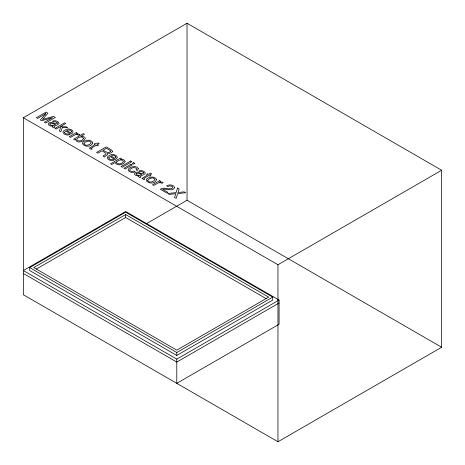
<?xml version="1.0" encoding="UTF-8"?>
<svg xmlns="http://www.w3.org/2000/svg" width="465" height="465" viewBox="0 0 465 465"><rect width="100%" height="100%" fill="white"/><g stroke="black" fill="none" stroke-linecap="round" stroke-linejoin="round"><path stroke-width="0.7" d="M23.355 117.75L187.035 23.25L441.645 170.248L441.645 347.25L277.965 441.75L23.355 294.752L23.355 117.75L277.965 264.748L441.645 170.248M29.696 267.584L125.643 212.191L272.728 297.112L272.728 300.065L176.787 355.458L29.696 270.537L29.696 267.584L176.787 352.505L272.728 297.112M125.643 214.557L33.788 267.584L176.787 350.145L268.636 297.112L125.643 214.557L125.643 217.51L266.131 298.617M36.305 269.084L125.643 217.51M146.272 223.787L187.035 200.252L441.645 347.25M176.787 359.12L279.07 300.065L279.07 324.279L176.787 383.334L176.787 359.12L23.355 270.537L125.643 211.482L279.07 300.065M279.07 303.017L176.787 362.072L23.355 273.49M277.965 264.748L277.965 441.75M187.035 23.25L187.035 200.252M176.787 352.505L176.787 355.458M138.326 168.853L137.227 170.527L136.076 169.859L136.681 168.958L136.512 168.487C134.53 166.679 131.153 167.888 129.752 169.841A2.058 1.186 0 0 0 130.031 170.789L132.054 171.492L133.891 171.12L135.042 171.788L133.478 172.288A3.424 1.976 0 0 1 131.293 172.323C122.103 169.661 136.204 163.25 138.326 168.853M89.576 148.062L91.291 149.41L92.227 148.87L91.402 148.335L91.646 147.905L96.255 145.249L97.383 145.9L98.347 145.336L97.22 144.685L99.19 143.551L97.993 142.86L96.022 143.993L95.069 143.441L94.099 144.005L95.052 144.557L89.576 148.062M142.081 178.374L143.801 179.728L144.737 179.188L143.912 178.653L144.156 178.223L148.765 175.561L149.887 176.212L150.858 175.654L149.73 175.003L151.7 173.864L150.503 173.172L148.533 174.311L147.574 173.759L146.609 174.317L147.562 174.869L142.081 178.374M64.525 132.31C64.74 134.083 67.332 134.275 68.715 133.821L69.878 134.495C66.286 136.565 59.2 132.153 65.582 129.718C68.651 127.195 76.841 131.287 70.913 134.013L65.745 131.025L64.525 132.31M108.787 157.868C108.996 159.635 111.588 159.826 112.972 159.373L114.14 160.047C110.542 162.116 103.457 157.705 109.839 155.269C112.908 152.747 121.098 156.839 115.175 159.565L110.002 156.577L108.787 157.868M57.393 122.969L57.358 123.359C54.754 125.248 51.371 120.435 48.593 123.12C46.913 125.341 51.243 126.375 52.83 126.125L52.382 126.625L52.841 127.387L53.777 127.794L54.649 127.282C52.097 126.091 58.904 125.172 59.072 123.324L59.009 122.975C57.619 120.981 54.579 120.034 52.4 121.295L53.504 121.935L55.509 121.708L57.393 122.969M143.662 172.771L143.627 173.166C141.023 175.055 137.64 170.237 134.862 172.928C133.176 175.148 137.512 176.183 139.099 175.933L138.651 176.427L139.111 177.194L140.046 177.595L140.918 177.089C138.367 175.898 145.173 174.98 145.342 173.131L145.278 172.782C143.888 170.789 140.849 169.841 138.669 171.103L139.773 171.742L141.779 171.515L143.662 172.771M83.967 143.435L83.927 143.79C85.421 146.452 90.012 145.115 91.146 142.772L90.768 141.994L89.704 141.366A2.284 1.319 0 0 0 87.85 141.197L85.357 142.063L83.967 143.435M147.736 180.251L147.69 180.6C149.184 183.268 153.776 181.931 154.909 179.583L154.537 178.804L153.467 178.182A2.284 1.319 0 0 0 151.613 178.008L149.12 178.88L147.736 180.251M112.431 151.247L111.966 152.299L110.403 153.194L107.607 153.34L107.584 154.595L104.974 156.374L104.584 157.089L102.974 156.159L105.799 154.165L105.991 153.311L102.009 150.805L97.853 153.2L96.546 152.444L106.223 146.859L111.635 150.073L112.431 151.247M83.653 138.338C82.741 140.697 78.44 142.075 76.748 139.727L76.725 139.297C77.905 137.094 82.229 135.827 83.653 138.338M75.621 139.326C76.917 146.487 92.634 137.024 80.98 136.297L84.491 134.269L83.34 133.606L73.621 139.215L74.72 139.843L75.621 139.326M92.727 142.906C89.466 150.817 74.749 142.273 87.85 140.261A4.121 2.377 0 0 1 90.541 140.674L91.931 141.459L92.727 142.906M156.49 179.722C153.235 187.633 138.512 179.083 151.613 177.072A4.121 2.377 0 0 1 154.304 177.485L155.694 178.275L156.49 179.722M49.883 123.87L49.813 124.231C51.022 125.974 53.876 125.841 55.428 124.562L51.784 123.295L49.883 123.87M136.152 173.678L136.082 174.038C137.291 175.782 140.145 175.648 141.697 174.369L138.053 173.102L136.152 173.678M71.627 131.479L70.639 132.763L66.716 130.502C68.204 129.735 70.924 129.613 71.627 131.479M115.884 157.031L114.896 158.315L110.978 156.054C112.46 155.287 115.181 155.165 115.884 157.031M110.589 151.172C108.99 154.159 104.91 151.451 103.102 150.172L106.409 148.265L110.164 150.491L110.589 151.172M174.66 187.622C172.416 192.126 166.424 188.145 162.733 189.365L167.888 192.341L166.766 192.987L160.286 189.249C164.122 186.43 169.016 190.458 172.707 187.953L172.689 186.872L171.451 186.081L169.463 185.93L167.813 186.564L166.609 185.866C169.022 184.291 173.701 184.535 174.66 187.622M125.073 161.634C123.556 164.872 117.79 166.179 115.39 163.198L115.367 162.395L111.763 164.482L110.571 163.796L120.412 158.112L121.568 158.78L120.633 159.321C122.278 159.169 124.934 159.594 125.073 161.634M177.549 188.034L176.078 192.632L167.65 193.498L169.231 194.411L175.892 193.661L174.52 197.468L176.148 198.404L177.706 193.574L185.675 192.725L184.111 191.824L177.956 192.545L179.188 188.982L177.549 188.034M62.357 127.608L60.793 131.804L59.276 130.932L60.636 127.602L58.73 127.555L56.079 129.084L54.94 128.427L64.623 122.836L65.763 123.498L60.142 126.742L66.181 126.765L67.698 127.643L62.357 127.608M116.663 161.878L116.494 162.727C118.226 164.959 122.132 163.686 123.399 161.564L123.388 161.134C121.754 158.896 118.25 160.193 116.663 161.878M45.727 113.681L40.345 119.999L41.641 120.749L52.568 117.628L44.378 122.33L45.622 123.045L55.306 117.459L53.446 116.384L42.501 119.517L47.901 113.187L46.023 112.1L36.346 117.692L37.595 118.412L45.727 113.681M76.312 132.618L69.256 136.693L70.442 137.373L75.33 134.693L77.329 134.629L78.62 135.245L79.87 134.525L78.73 133.978L76.219 133.972L77.44 133.263L76.312 132.618M130.7 160.989L121.016 166.575L122.208 167.261L131.886 161.669L130.7 160.989M131.008 164.232L123.986 168.289L125.19 168.987L132.217 164.93L131.008 164.232M133.664 162.698L132.322 163.477L133.525 164.168L134.873 163.395L133.664 162.698M159.582 180.693L152.526 184.768L153.712 185.448L158.6 182.768L160.599 182.704L161.89 183.326L163.139 182.6L162 182.053L159.489 182.048L160.71 181.344L159.582 180.693"/></g></svg>
